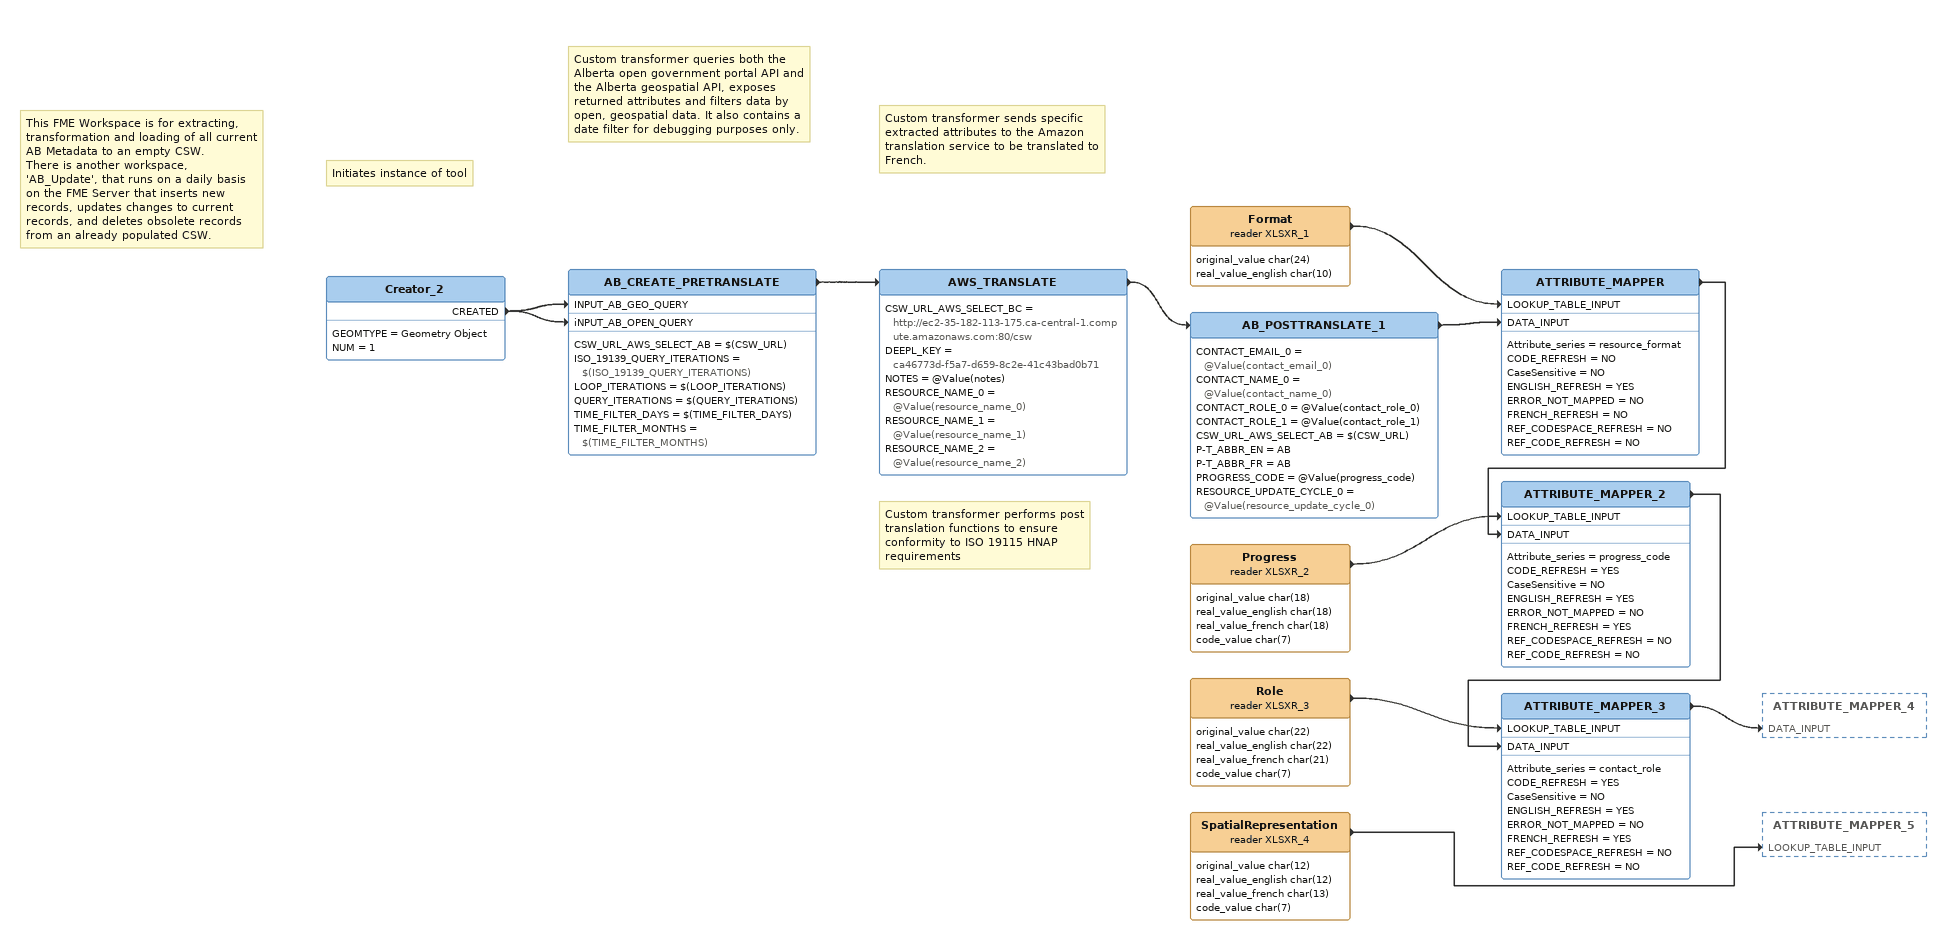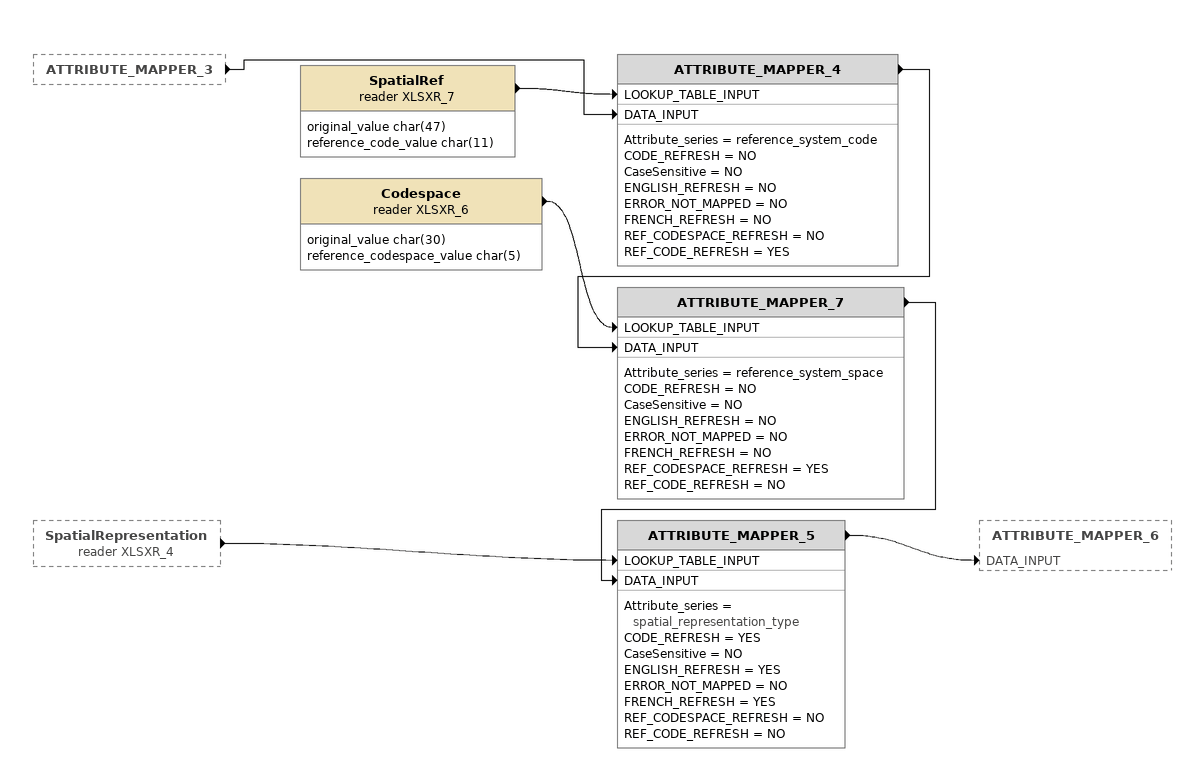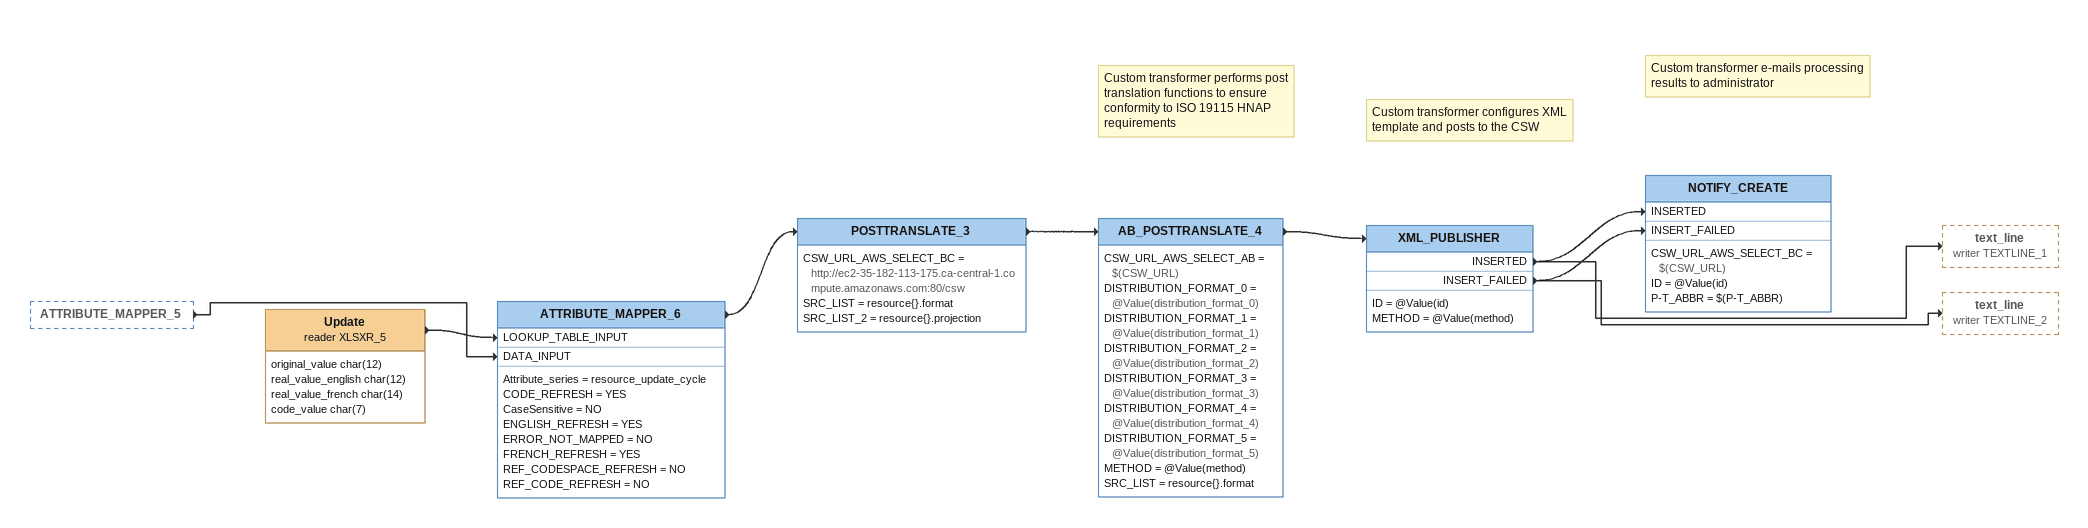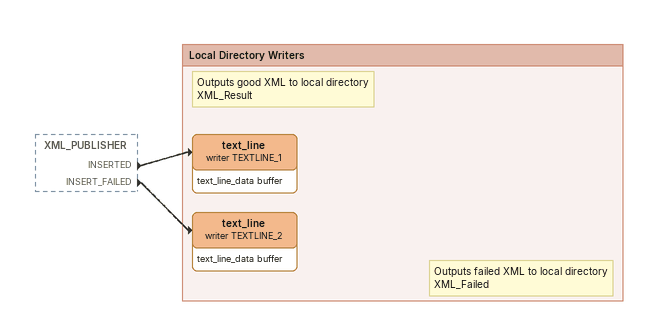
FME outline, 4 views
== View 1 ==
Note: This FME Workspace is for extracting, transformation and loading of all current AB Metadata to an empty CSW. / There is another workspace, 'AB_Update', that runs on a daily basis on the FME Server that inserts new records, updates changes to current records, and deletes obsolete records from an already populated CSW.
Note: Initiates instance of tool
Creator_2
    GEOMTYPE = Geometry Object
    NUM = 1
    CREATED -> AB_CREATE_PRETRANSLATE [INPUT_AB_GEO_QUERY]
    CREATED -> AB_CREATE_PRETRANSLATE [iNPUT_AB_OPEN_QUERY]
Note: Custom transformer queries both the Alberta open government portal API and the Alberta geospatial API, exposes returned attributes and filters data by open, geospatial data. It also contains a date filter for debugging purposes only.
AB_CREATE_PRETRANSLATE
    CSW_URL_AWS_SELECT_AB = $(CSW_URL)
    ISO_19139_QUERY_ITERATIONS = $(ISO_19139_QUERY_ITERATIONS)
    LOOP_ITERATIONS = $(LOOP_ITERATIONS)
    QUERY_ITERATIONS = $(QUERY_ITERATIONS)
    TIME_FILTER_DAYS = $(TIME_FILTER_DAYS)
    TIME_FILTER_MONTHS = $(TIME_FILTER_MONTHS)
    -> AWS_TRANSLATE
Note: Custom transformer sends specific extracted attributes to the Amazon translation service to be translated to French.
AWS_TRANSLATE
    CSW_URL_AWS_SELECT_BC = http://ec2-35-182-113-175.ca-central-1.compute.amazonaws.com:80/csw
    DEEPL_KEY = ca46773d-f5a7-d659-8c2e-41c43bad0b71
    NOTES = @Value(notes)
    RESOURCE_NAME_0 = @Value(resource_name_0)
    RESOURCE_NAME_1 = @Value(resource_name_1)
    RESOURCE_NAME_2 = @Value(resource_name_2)
    -> AB_POSTTRANSLATE_1
Note: Custom transformer performs post translation functions to ensure conformity to ISO 19115 HNAP requirements
AB_POSTTRANSLATE_1
    CONTACT_EMAIL_0 = @Value(contact_email_0)
    CONTACT_NAME_0 = @Value(contact_name_0)
    CONTACT_ROLE_0 = @Value(contact_role_0)
    CONTACT_ROLE_1 = @Value(contact_role_1)
    CSW_URL_AWS_SELECT_AB = $(CSW_URL)
    P-T_ABBR_EN = AB
    P-T_ABBR_FR = AB
    PROGRESS_CODE = @Value(progress_code)
    RESOURCE_UPDATE_CYCLE_0 = @Value(resource_update_cycle_0)
    -> ATTRIBUTE_MAPPER [DATA_INPUT]
SpatialRepresentation (reader XLSXR_4)
    attributes: original_value char(12), real_value_english char(12), real_value_french char(13), code_value char(7)
    -> ATTRIBUTE_MAPPER_5 [LOOKUP_TABLE_INPUT]
Format (reader XLSXR_1)
    attributes: original_value char(24), real_value_english char(10)
    -> ATTRIBUTE_MAPPER [LOOKUP_TABLE_INPUT]
ATTRIBUTE_MAPPER
    Attribute_series = resource_format
    CODE_REFRESH = NO
    CaseSensitive = NO
    ENGLISH_REFRESH = YES
    ERROR_NOT_MAPPED = NO
    FRENCH_REFRESH = NO
    REF_CODESPACE_REFRESH = NO
    REF_CODE_REFRESH = NO
    -> ATTRIBUTE_MAPPER_2 [DATA_INPUT]
Progress (reader XLSXR_2)
    attributes: original_value char(18), real_value_english char(18), real_value_french char(18), code_value char(7)
    -> ATTRIBUTE_MAPPER_2 [LOOKUP_TABLE_INPUT]
ATTRIBUTE_MAPPER_2
    Attribute_series = progress_code
    CODE_REFRESH = YES
    CaseSensitive = NO
    ENGLISH_REFRESH = YES
    ERROR_NOT_MAPPED = NO
    FRENCH_REFRESH = YES
    REF_CODESPACE_REFRESH = NO
    REF_CODE_REFRESH = NO
    -> ATTRIBUTE_MAPPER_3 [DATA_INPUT]
Role (reader XLSXR_3)
    attributes: original_value char(22), real_value_english char(22), real_value_french char(21), code_value char(7)
    -> ATTRIBUTE_MAPPER_3 [LOOKUP_TABLE_INPUT]
ATTRIBUTE_MAPPER_3
    Attribute_series = contact_role
    CODE_REFRESH = YES
    CaseSensitive = NO
    ENGLISH_REFRESH = YES
    ERROR_NOT_MAPPED = NO
    FRENCH_REFRESH = YES
    REF_CODESPACE_REFRESH = NO
    REF_CODE_REFRESH = NO
    -> ATTRIBUTE_MAPPER_4 [DATA_INPUT]

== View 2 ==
ATTRIBUTE_MAPPER_3 [outside]
    -> ATTRIBUTE_MAPPER_4 [DATA_INPUT]
SpatialRepresentation (reader XLSXR_4) [outside]
    -> ATTRIBUTE_MAPPER_5 [LOOKUP_TABLE_INPUT]
SpatialRef (reader XLSXR_7)
    attributes: original_value char(47), reference_code_value char(11)
    -> ATTRIBUTE_MAPPER_4 [LOOKUP_TABLE_INPUT]
ATTRIBUTE_MAPPER_4
    Attribute_series = reference_system_code
    CODE_REFRESH = NO
    CaseSensitive = NO
    ENGLISH_REFRESH = NO
    ERROR_NOT_MAPPED = NO
    FRENCH_REFRESH = NO
    REF_CODESPACE_REFRESH = NO
    REF_CODE_REFRESH = YES
    -> ATTRIBUTE_MAPPER_7 [DATA_INPUT]
Codespace (reader XLSXR_6)
    attributes: original_value char(30), reference_codespace_value char(5)
    -> ATTRIBUTE_MAPPER_7 [LOOKUP_TABLE_INPUT]
ATTRIBUTE_MAPPER_7
    Attribute_series = reference_system_space
    CODE_REFRESH = NO
    CaseSensitive = NO
    ENGLISH_REFRESH = NO
    ERROR_NOT_MAPPED = NO
    FRENCH_REFRESH = NO
    REF_CODESPACE_REFRESH = YES
    REF_CODE_REFRESH = NO
    -> ATTRIBUTE_MAPPER_5 [DATA_INPUT]
ATTRIBUTE_MAPPER_5
    Attribute_series = spatial_representation_type
    CODE_REFRESH = YES
    CaseSensitive = NO
    ENGLISH_REFRESH = YES
    ERROR_NOT_MAPPED = NO
    FRENCH_REFRESH = YES
    REF_CODESPACE_REFRESH = NO
    REF_CODE_REFRESH = NO
    -> ATTRIBUTE_MAPPER_6 [DATA_INPUT]

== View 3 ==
ATTRIBUTE_MAPPER_5 [outside]
    -> ATTRIBUTE_MAPPER_6 [DATA_INPUT]
Update (reader XLSXR_5)
    attributes: original_value char(12), real_value_english char(12), real_value_french char(14), code_value char(7)
    -> ATTRIBUTE_MAPPER_6 [LOOKUP_TABLE_INPUT]
ATTRIBUTE_MAPPER_6
    Attribute_series = resource_update_cycle
    CODE_REFRESH = YES
    CaseSensitive = NO
    ENGLISH_REFRESH = YES
    ERROR_NOT_MAPPED = NO
    FRENCH_REFRESH = YES
    REF_CODESPACE_REFRESH = NO
    REF_CODE_REFRESH = NO
    -> POSTTRANSLATE_3
POSTTRANSLATE_3
    CSW_URL_AWS_SELECT_BC = http://ec2-35-182-113-175.ca-central-1.compute.amazonaws.com:80/csw
    SRC_LIST = resource{}.format
    SRC_LIST_2 = resource{}.projection
    -> AB_POSTTRANSLATE_4
Note: Custom transformer performs post translation functions to ensure conformity to ISO 19115 HNAP requirements
AB_POSTTRANSLATE_4
    CSW_URL_AWS_SELECT_AB = $(CSW_URL)
    DISTRIBUTION_FORMAT_0 = @Value(distribution_format_0)
    DISTRIBUTION_FORMAT_1 = @Value(distribution_format_1)
    DISTRIBUTION_FORMAT_2 = @Value(distribution_format_2)
    DISTRIBUTION_FORMAT_3 = @Value(distribution_format_3)
    DISTRIBUTION_FORMAT_4 = @Value(distribution_format_4)
    DISTRIBUTION_FORMAT_5 = @Value(distribution_format_5)
    METHOD = @Value(method)
    SRC_LIST = resource{}.format
    -> XML_PUBLISHER
Note: Custom transformer configures XML template and posts to the CSW
XML_PUBLISHER
    ID = @Value(id)
    METHOD = @Value(method)
    INSERTED -> NOTIFY_CREATE [INSERTED]
    INSERTED -> text_line (writer TEXTLINE_1)
    INSERT_FAILED -> NOTIFY_CREATE [INSERT_FAILED]
    INSERT_FAILED -> text_line (writer TEXTLINE_2)
Note: Custom transformer e-mails processing results to administrator
NOTIFY_CREATE
    CSW_URL_AWS_SELECT_BC = $(CSW_URL)
    ID = @Value(id)
    P-T_ABBR = $(P-T_ABBR)

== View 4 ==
XML_PUBLISHER [outside]
    INSERTED -> text_line (writer TEXTLINE_1)
    INSERT_FAILED -> text_line (writer TEXTLINE_2)

Bookmark: Local Directory Writers
Note: Outputs good XML to local directory XML_Result
text_line (writer TEXTLINE_1)
    attributes: text_line_data buffer
Note: Outputs failed XML to local directory XML_Failed
text_line (writer TEXTLINE_2)
    attributes: text_line_data buffer
